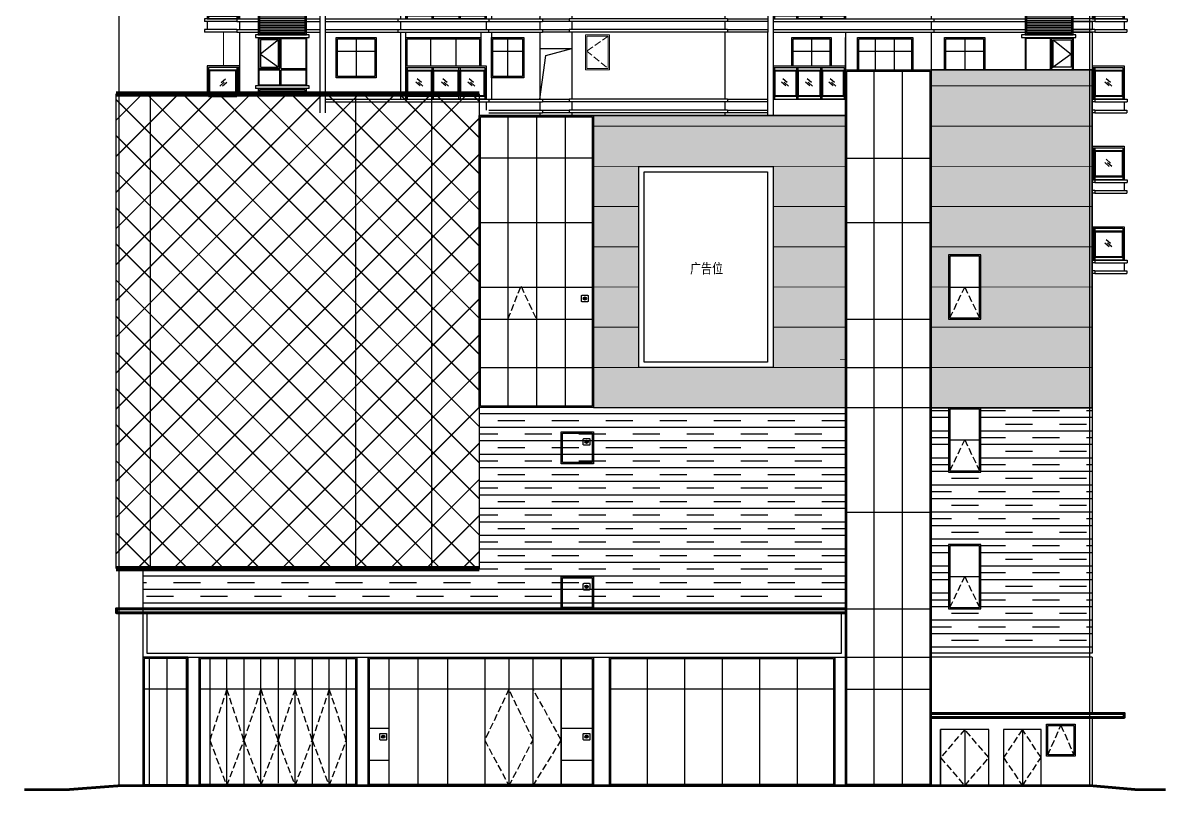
# Model space of a CAD drawing. Extents: x -737978 to 768813, y -372247 to 1140308.
# Drawn here: x -291611 to -248934, y -248248 to -219598 of the extents above; entities that cross this region are included whole.
import ezdxf
from ezdxf.enums import TextEntityAlignment as Align

# ---------------------------------------------------------------- set-up
doc = ezdxf.new("R2010")
doc.units = 0
doc.header["$LTSCALE"] = 1000
doc.header["$MEASUREMENT"] = 0
doc.linetypes.add('!1#$0${ Chain Double-Dash }', pattern=[0])
doc.linetypes.add('DASH', pattern=[0.35, 0.25, -0.1])
doc.layers.get('0').update_dxf_attribs({"linetype": 'CONTINUOUS'})
for name, color, linetype in [('A-ELEV-LIN-0.3', 155, 'CONTINUOUS'), ('A-ELEV-OTHER1', 253, 'CONTINUOUS'), ('A-ELEV-OTHER2', 63, 'CONTINUOUS'), ('A-FLOR-OTHER2-ON', 83, 'CONTINUOUS'), ('A-WALL-GLAZ', 141, 'CONTINUOUS'), ('BORDER', 7, 'CONTINUOUS'), ('HZ', 7, 'CONTINUOUS'), ('J-ELEV-立面门窗分格线', 155, 'CONTINUOUS'), ('WALL-PARAPET', 6, 'CONTINUOUS')]:
    doc.layers.add(name, color=color, linetype=linetype)
doc.layers.add('DRAW', color=7, linetype='CONTINUOUS', lineweight=70)
doc.layers.add('L-外墙', color=7, linetype='CONTINUOUS', lineweight=9)
doc.styles.add('-黑体', font='simhei_0.ttf', dxfattribs={"width": 0.8})

# ---------------------------------------------------------------- blocks, each defined once
blk = doc.blocks.new('ZZ1')
at = {"layer": 'A-ELEV-OTHER1', "linetype": '!1#$0${ Chain Double-Dash }'}
h = blk.add_hatch(dxfattribs=at)
h.set_pattern_fill('ANSI31', color=253, scale=40, angle=135)
h.set_pattern_definition([(180, (-219645.56, 167973.854), (-1e-14, -63.5), [])])
h.paths.add_polyline_path([(319141, -48594), (320841, -48594), (320841, -47694), (319141, -47694)])
h = blk.add_hatch(dxfattribs=at)
h.set_pattern_fill('ANSI31', color=253, scale=40, angle=135)
h.set_pattern_definition([(180, (-191045.45, 167973.854), (-1e-14, -63.5), [])])
h.paths.add_polyline_path([(347741, -48594), (349441, -48594), (349441, -47694), (347741, -47694)])
at = {"layer": 'A-ELEV-OTHER1', "color": 253, "linetype": '!1#$0${ Chain Double-Dash }'}
for points in [[(318391, -45544), (318391, -48044)], [(318991, -45744), (320991, -45744), (320991, -45644), (318991, -45644), (318991, -45744)], [(321391, -45544), (321391, -48544)], [(321591, -45544), (321591, -48544)], [(324391, -45544), (324391, -48044)], [(324391, -45544), (324391, -48044)], [(324591, -48044), (324591, -45544)], [(327391, -45544), (327391, -46794)], [(327791, -45544), (327791, -48044)], [(329591, -45544), (329591, -48044)], [(330791, -45544), (330791, -48044)], [(338091, -45544), (338091, -48544)], [(338291, -45544), (338291, -48544)], [(338291, -45544), (338291, -48044)], [(338291, -45544), (338291, -48044)], [(340991, -45544), (340991, -48044)], [(340991, -45544), (340991, -48044)], [(340991, -45544), (340991, -48044)], [(344191, -45544), (344191, -48044)], [(347562, -45744), (349591, -45744), (349591, -45644), (347562, -45644), (347562, -45744)], [(319091, -45744), (319091, -47544)], [(319121, -46894), (319121, -45774), (319891, -45774)], [(319841, -45824), (319171, -46359), (319841, -46844)], [(319891, -46894), (319891, -45774)], [(319941, -45774), (320861, -45774), (320861, -47514), (319941, -47514)], [(319941, -46894), (319941, -45774)], [(320891, -45744), (320891, -47544)], [(322741, -45694), (322741, -47094)], [(328391, -45694), (328391, -47094)], [(342103, -45694), (342103, -47094)], [(342803, -45694), (342803, -47094)], [(345441, -45694), (345441, -47094)], [(347692, -45744), (347692, -47544)], [(348641, -45774), (347722, -45774), (347722, -47514), (348641, -47514)], [(348641, -46894), (348641, -45774)], [(349461, -46894), (349461, -45774), (348691, -45774)], [(348691, -46894), (348691, -45774)], [(348741, -45824), (349411, -46359), (348741, -46844)], [(349491, -45744), (349491, -47544)], [(322041, -46144), (323441, -46144)], [(327841, -46144), (328941, -46144)], [(329591, -46144), (330791, -46144)], [(341491, -46144), (343453, -46144)], [(344741, -46144), (346141, -46144)], [(317190, -46794), (317190, -48044)], [(318391, -46794), (317190, -46794)], [(318391, -46794), (317190, -46794)], [(318391, -46794), (317190, -46794)], [(317190, -46854), (317190, -48044)], [(318391, -46854), (317240, -46854)], [(317240, -46854), (317240, -48044)], [(318291, -46854), (318291, -48044)], [(318341, -46854), (318341, -48044)], [(318341, -46854), (318341, -48044)], [(318341, -46854), (318341, -48044)], [(319121, -46894), (319891, -46894)], [(319891, -47514), (319121, -47514), (319121, -46944)], [(319121, -46944), (319891, -46944)], [(319891, -47514), (319891, -46944)], [(319941, -46894), (320861, -46894)], [(319941, -46944), (320861, -46944)], [(319941, -47514), (319941, -46944)], [(324590, -46854), (324590, -48044)], [(324591, -46794), (327591, -46794)], [(324591, -46854), (327541, -46854)], [(324640, -46854), (324640, -48044)], [(325566, -46854), (325566, -48044)], [(325566, -46854), (325616, -46854)], [(325616, -46854), (325616, -48044)], [(325666, -46794), (327591, -46794)], [(325666, -46794), (327591, -46794)], [(326566, -46854), (326566, -48044)], [(326566, -46854), (326616, -46854)], [(326616, -46854), (326616, -48044)], [(327541, -46854), (327541, -48044)], [(327591, -46794), (327591, -48044)], [(327591, -46854), (327591, -48044)], [(338291, -46794), (340991, -46794)], [(338291, -46854), (340941, -46854)], [(338291, -46854), (338291, -48044)], [(338341, -46854), (338341, -48044)], [(339166, -46794), (340991, -46794)], [(339166, -46794), (340991, -46794)], [(339166, -46854), (339166, -48044)], [(339216, -46854), (339216, -48044)], [(340066, -46854), (340066, -48044)], [(340116, -46854), (340116, -48044)], [(340941, -46854), (340941, -48044)], [(340991, -46794), (340991, -48044)], [(340991, -46854), (340991, -48044)], [(348641, -46894), (347721, -46894)], [(348641, -46944), (347721, -46944)], [(348641, -47514), (348641, -46944)], [(349461, -46894), (348691, -46894)], [(348691, -47514), (349461, -47514), (349461, -46944)], [(349461, -46944), (348691, -46944)], [(348691, -47514), (348691, -46944)], [(350191, -46794), (351391, -46794)], [(350191, -46794), (351391, -46794)], [(350191, -46794), (351391, -46794)], [(350191, -46854), (351341, -46854)], [(350241, -46854), (350241, -48044)], [(350241, -46854), (350241, -48044)], [(350241, -46854), (350241, -48044)], [(350291, -46854), (350291, -48044)], [(351341, -46854), (351341, -48044)], [(351391, -46794), (351391, -48044)], [(351391, -46854), (351391, -48044)], [(317705, -47422), (317867, -47280)], [(325178, -47422), (325017, -47280)], [(326136, -47422), (325974, -47280)], [(327117, -47422), (326956, -47280)], [(338820, -47422), (338659, -47280)], [(339720, -47422), (339559, -47280)], [(340580, -47422), (340418, -47280)], [(350876, -47422), (350715, -47280)], [(317656, -47550), (317818, -47408)], [(317756, -47546), (317917, -47404)], [(320991, -47544), (318991, -47544)], [(318991, -47544), (318991, -47644)], [(320991, -47644), (318991, -47644)], [(320991, -47644), (320991, -47544)], [(325128, -47546), (324966, -47404)], [(325227, -47550), (325066, -47408)], [(326085, -47546), (325924, -47404)], [(326184, -47550), (326023, -47408)], [(327067, -47546), (326905, -47404)], [(327166, -47550), (327005, -47408)], [(338769, -47546), (338608, -47404)], [(338869, -47550), (338707, -47408)], [(339669, -47546), (339508, -47404)], [(339769, -47550), (339607, -47408)], [(340529, -47546), (340368, -47404)], [(340628, -47550), (340467, -47408)], [(347562, -47644), (349591, -47644), (349591, -47544), (347562, -47544)], [(347562, -47544), (347562, -47644)], [(347691, -47544), (349491, -47544)], [(350826, -47546), (350664, -47404)], [(350925, -47550), (350763, -47408)], [(317081, -48044), (317081, -48144)], [(318291, -48044), (317081, -48044)], [(318291, -48144), (317081, -48144)], [(318291, -48044), (317191, -48044)], [(317191, -48044), (318291, -48044)], [(317191, -48144), (317191, -48444)], [(318291, -48044), (319091, -48044)], [(318291, -48044), (318291, -48144)], [(318291, -48144), (319091, -48144)], [(318391, -48144), (318391, -48444)], [(320891, -48044), (321391, -48044)], [(320891, -48144), (321391, -48144)], [(321591, -48044), (327691, -48044)], [(321591, -48144), (327691, -48144)], [(324291, -48044), (324291, -48144)], [(324391, -48144), (327591, -48144)], [(324391, -48144), (324391, -48444)], [(324591, -48044), (327591, -48044)], [(324616, -48044), (327591, -48044)], [(325566, -48044), (327591, -48044)], [(327591, -48044), (325581, -48044)], [(327691, -48044), (329691, -48044)], [(327691, -48144), (329691, -48144)], [(329591, -48144), (329591, -48444)], [(336591, -48044), (330691, -48044)], [(336591, -48144), (330691, -48144)], [(338291, -48144), (347691, -48144)], [(338316, -48044), (347691, -48044)], [(338316, -48044), (340991, -48044)], [(339166, -48044), (340991, -48044)], [(340991, -48044), (339181, -48044)], [(344191, -48144), (344191, -48444)], [(344291, -48044), (344291, -48144)], [(350291, -48044), (349491, -48044)], [(350191, -48044), (351501, -48044)], [(350191, -48044), (351391, -48044)], [(350191, -48144), (350191, -48444)], [(350191, -48144), (350191, -48444)], [(351391, -48044), (350206, -48044)], [(350291, -48044), (350291, -48144)], [(350291, -48144), (351501, -48144)], [(351391, -48144), (351391, -48444)], [(351501, -48044), (351501, -48144)], [(318291, -48444), (317091, -48444)], [(317091, -48444), (317091, -48544)], [(318291, -48544), (317091, -48544)], [(318291, -48444), (319091, -48444)], [(318291, -48444), (318291, -48544)], [(318291, -48544), (319091, -48544)], [(320891, -48444), (321391, -48444)], [(320891, -48544), (321391, -48544)], [(321591, -48444), (327691, -48444)], [(321591, -48544), (327691, -48544)], [(324291, -48444), (324291, -48544)], [(327691, -48444), (329691, -48444)], [(327691, -48544), (329691, -48544)], [(336591, -48444), (330691, -48444)], [(336591, -48544), (330691, -48544)], [(338291, -48444), (347691, -48444)], [(338291, -48544), (347691, -48544)], [(344291, -48444), (344291, -48544)], [(349491, -48444), (350191, -48444)], [(350291, -48444), (349491, -48444)], [(349491, -48544), (350191, -48544)], [(350291, -48544), (349491, -48544)], [(350291, -48444), (351491, -48444)], [(350291, -48444), (350291, -48544)], [(350291, -48544), (351491, -48544)], [(351491, -48444), (351491, -48544)]]:
    blk.add_lwpolyline(points, dxfattribs=at)
for points in [[(321991, -45644), (323491, -45644), (323491, -47144), (321991, -47144)], [(327791, -45644), (328991, -45644), (328991, -47144), (327791, -47144)], [(331291, -45644), (332191, -45644), (332191, -46944), (331291, -46944)], [(341441, -45644), (343503, -45644), (343503, -47144), (341441, -47144)], [(344691, -45644), (346191, -45644), (346191, -47144), (344691, -47144)], [(319171, -46844), (319841, -46844), (319841, -45824), (319171, -45824)], [(322041, -45694), (323441, -45694), (323441, -47094), (322041, -47094)], [(327841, -45694), (328941, -45694), (328941, -47094), (327841, -47094)], [(331341, -45694), (332141, -45694), (332141, -46894), (331341, -46894)], [(341491, -45694), (343453, -45694), (343453, -47094), (341491, -47094)], [(344741, -45694), (346141, -45694), (346141, -47094), (344741, -47094)], [(349411, -46844), (348741, -46844), (348741, -45824), (349411, -45824)], [(318291, -46954), (317240, -46954), (317240, -47944), (318291, -47944)], [(318261, -46984), (317270, -46984), (317270, -47914), (318261, -47914)], [(324640, -46954), (325566, -46954), (325566, -47944), (324640, -47944)], [(324670, -46984), (325536, -46984), (325536, -47914), (324670, -47914)], [(325616, -46954), (326566, -46954), (326566, -47944), (325616, -47944)], [(325646, -46984), (326536, -46984), (326536, -47914), (325646, -47914)], [(326616, -46954), (327541, -46954), (327541, -47944), (326616, -47944)], [(326646, -46984), (327511, -46984), (327511, -47914), (326646, -47914)], [(338341, -46954), (339166, -46954), (339166, -47944), (338341, -47944)], [(338371, -46984), (339136, -46984), (339136, -47914), (338371, -47914)], [(339216, -46954), (340066, -46954), (340066, -47944), (339216, -47944)], [(339246, -46984), (340036, -46984), (340036, -47914), (339246, -47914)], [(340116, -46954), (340941, -46954), (340941, -47944), (340116, -47944)], [(340146, -46984), (340911, -46984), (340911, -47914), (340146, -47914)], [(350291, -46954), (351341, -46954), (351341, -47944), (350291, -47944)], [(350321, -46984), (351311, -46984), (351311, -47914), (350321, -47914)], [(319091, -48644), (320891, -48644), (320891, -47644), (319091, -47644)], [(319141, -48594), (320841, -48594), (320841, -47694), (319141, -47694)], [(347691, -48644), (349491, -48644), (349491, -47644), (347691, -47644)], [(347741, -48594), (349441, -48594), (349441, -47694), (347741, -47694)]]:
    blk.add_lwpolyline(points, close=True, dxfattribs=at)
at = {"layer": 'A-ELEV-OTHER1', "color": 8, "linetype": '!1#$0${ Chain Double-Dash }'}
for points in [[(336491, -45544), (336491, -48044)], [(350191, -45544), (350191, -48044)], [(350191, -45544), (350191, -48044)], [(327591, -48144), (327591, -48444)], [(327691, -48044), (327691, -48144)], [(329691, -48044), (329691, -48144)], [(330691, -48044), (330691, -48144)], [(330791, -48144), (330791, -48444)], [(336491, -48144), (336491, -48444)], [(336591, -48044), (336591, -48144)], [(349491, -48144), (350191, -48144)], [(350291, -48144), (349491, -48144)], [(327691, -48544), (327691, -48444)], [(329691, -48444), (329691, -48544)], [(330691, -48444), (330691, -48544)], [(336591, -48444), (336591, -48544)]]:
    blk.add_lwpolyline(points, dxfattribs=at)
at = {"layer": 'A-ELEV-OTHER1', "color": 251, "linetype": '!1#$0${ Chain Double-Dash }'}
for points in [[(324591, -46794), (324591, -45744), (327391, -45744), (327391, -46794)], [(324641, -46794), (324641, -45794), (327341, -45794), (327341, -46794)], [(325521, -45794), (325521, -46794)], [(326461, -45794), (326461, -46794)], [(338991, -46794), (338991, -45744), (340454, -45744), (340454, -46794)], [(339041, -46794), (339041, -45794), (340404, -45794), (340404, -46794)], [(339722, -45794), (339722, -46794)], [(329591, -48044), (329820, -46414), (330791, -46144)], [(339041, -46244), (340404, -46244)], [(329691, -48044), (330691, -48044)], [(330691, -48144), (329691, -48144)], [(336591, -48044), (338091, -48044)], [(338091, -48144), (336591, -48144)], [(329691, -48444), (330691, -48444)], [(330691, -48544), (329691, -48544)], [(336591, -48444), (338091, -48444)], [(338091, -48544), (336591, -48544)]]:
    blk.add_lwpolyline(points, dxfattribs=at)
at = {"layer": 'A-ELEV-OTHER1', "color": 253, "linetype": 'DASH'}
blk.add_lwpolyline([(332141, -45694), (331341, -46294), (332141, -46894)], dxfattribs=at)

msp = doc.modelspace()

# ---------------------------------------------------------------- hatches: boundary and pattern name
h = msp.add_hatch(color=1)
h.dxf.hatch_style = 1
edge = h.paths.add_edge_path()
edge.add_arc((-270651.9, -229876.6), 60, 0, 360)
h = msp.add_hatch(color=1)
h.dxf.hatch_style = 1
edge = h.paths.add_edge_path()
edge.add_arc((-270587.4, -235222.7), 60, 0, 360)
h = msp.add_hatch(color=1)
h.dxf.hatch_style = 1
edge = h.paths.add_edge_path()
edge.add_arc((-270587.4, -240622.7), 60, 0, 360)
h = msp.add_hatch(color=1)
h.dxf.hatch_style = 1
edge = h.paths.add_edge_path()
edge.add_arc((-278169.5, -246219.3), 60, 0, 360)
h = msp.add_hatch(color=1)
h.dxf.hatch_style = 1
edge = h.paths.add_edge_path()
edge.add_arc((-270587.4, -246219.3), 60, 0, 360)
at = {"layer": 'A-ELEV-OTHER1', "linetype": '!1#$0${ Chain Double-Dash }'}
h = msp.add_hatch(dxfattribs=at)
h.set_pattern_fill('ANSI31', color=253, scale=40, angle=135)
h.set_pattern_definition([(180, (-821568.67, -6429.926), (-1e-14, -63.5), [])])
h.paths.add_polyline_path([(-282782.5, -222247.9), (-281082.5, -222247.9), (-281082.6, -222097.8), (-282782.6, -222097.8)])
at = {"layer": 'HZ'}
h = msp.add_hatch(dxfattribs=at)
h.set_pattern_fill('HEX', color=8, scale=100)
h.set_pattern_definition([(0, (0, 0), (0, 164.9778), [95.25, -190.5]), (120, (0, 0), (-142.874966, -82.4889), [95.25, -190.5]), (60, (95.25, 0), (-142.874966, 82.4889), [95.25, -190.5])])
h.paths.add_polyline_path([(-251732.4, -233947.8), (-257732.4, -233947.8), (-257732.4, -221347.8), (-251732.4, -221347.8)])
h.paths.add_polyline_path([(-255882.4, -230647.8), (-255882.4, -228247.8), (-257082.4, -228247.8), (-257082.4, -230647.8)], flags=16)
h = msp.add_hatch(dxfattribs=at)
h.set_pattern_fill('HEX', color=8, scale=100)
h.set_pattern_definition([(0, (-266722.49, -231597.67), (0, 164.9778), [95.25, -190.5]), (120, (-266722.49, -231597.67), (-142.875, -82.489), [95.25, -190.5]), (60, (-266627.24, -231597.67), (-142.875, 82.489), [95.25, -190.5])])
h.paths.add_polyline_path([(-270332.4, -223047.8), (-260932.4, -223047.8), (-260932.4, -233947.8), (-270332.4, -233947.8)])
h.paths.add_polyline_path([(-268632.4, -232447.8), (-268632.4, -224947.8), (-263632.4, -224947.8), (-263632.4, -232447.8)], flags=16)
h = msp.add_hatch(dxfattribs=at)
h.set_pattern_fill('不能通行的沼泽地', color=8, scale=300)
h.set_pattern_definition([(0, (-480495.75, -42441.57), (1007.7696, 503.8848), [1007.7696, -1007.7696]), (0, (-481503.5, -42189.63), (0, 503.8848), [])])
h.paths.add_polyline_path([(-287132.4, -239947.9), (-287132.4, -241447.8), (-260932.4, -241447.8), (-260932.4, -233947.8), (-274592.4, -233947.5), (-274592.4, -239947.7), (-287032.4, -239947.9)])
h = msp.add_hatch(dxfattribs=at)
h.set_pattern_fill('不能通行的沼泽地', color=8, scale=300)
h.set_pattern_definition([(0, (1007.77, 251.94), (1007.7696, 503.8848), [1007.7696, -1007.7696]), (0, (0, 503.9), (0, 503.8848), [])])
h.paths.add_polyline_path([(-257732.4, -233947.8), (-251732.4, -233947.8), (-251732.4, -243097.8), (-257732.4, -243097.8)])
h.paths.add_polyline_path([(-255882.4, -236347.8), (-255882.4, -233947.8), (-257082.4, -233947.8), (-257082.4, -236347.8)], flags=16)
h.paths.add_polyline_path([(-255882.4, -241447.8), (-255882.4, -239047.8), (-257082.4, -239047.8), (-257082.4, -241447.8)], flags=16)

# ---------------------------------------------------------------- linework, layer by layer
for points in [[(-270526.9, -229781.6), (-270526.9, -229971.6, -0.4142136), (-270556.9, -230001.6), (-270746.9, -230001.6, -0.4142136), (-270776.9, -229971.6), (-270776.9, -229781.6, -0.4142136), (-270746.9, -229751.6), (-270556.9, -229751.6, -0.4142136)], [(-270462.4, -235127.7), (-270462.4, -235317.7, -0.4142136), (-270492.4, -235347.7), (-270682.4, -235347.7, -0.4142136), (-270712.4, -235317.7), (-270712.4, -235127.7, -0.4142136), (-270682.4, -235097.7), (-270492.4, -235097.7, -0.4142136)], [(-270462.4, -240527.7), (-270462.4, -240717.7, -0.4142136), (-270492.4, -240747.7), (-270682.4, -240747.7, -0.4142136), (-270712.4, -240717.7), (-270712.4, -240527.7, -0.4142136), (-270682.4, -240497.7), (-270492.4, -240497.7, -0.4142136)], [(-278044.5, -246124.3), (-278044.5, -246314.3, -0.4142136), (-278074.5, -246344.3), (-278264.5, -246344.3, -0.4142136), (-278294.5, -246314.3), (-278294.5, -246124.3, -0.4142136), (-278264.5, -246094.3), (-278074.5, -246094.3, -0.4142136)], [(-270462.4, -246124.3), (-270462.4, -246314.3, -0.4142136), (-270492.4, -246344.3), (-270682.4, -246344.3, -0.4142136), (-270712.4, -246314.3), (-270712.4, -246124.3, -0.4142136), (-270682.4, -246094.3), (-270492.4, -246094.3, -0.4142136)]]:
    msp.add_lwpolyline(points, format="xyb", close=True)
at = {"color": 1}
for centre in [(-270651.9, -229876.6), (-270587.4, -235222.7), (-270587.4, -240622.7), (-278169.5, -246219.3), (-270587.4, -246219.3)]:
    msp.add_circle(centre, 60, dxfattribs=at)
at = {"layer": 'A-ELEV-LIN-0.3'}
for p, q in [((-257382.4, -248047.8), (-257382.4, -245947.8)), ((-255582.4, -248047.8), (-257382.4, -248047.8))]:
    msp.add_line(p, q, dxfattribs=at)
for points in [[(-257732.6, -220147.8), (-257732.4, -220147.8), (-257732.4, -248047.8), (-260932.4, -248047.8), (-260932.4, -220147.8)], [(-261332.4, -248047.8), (-261332.4, -243247.8)], [(-280821.8, -244447.8), (-280821.8, -248047.8)], [(-279549, -244447.8), (-279549, -248047.8)], [(-271532.4, -244447.8), (-271532.4, -248047.8)]]:
    msp.add_lwpolyline(points, dxfattribs=at)
at = {"layer": 'A-ELEV-LIN-0.3', "color": 8, "linetype": 'DASH'}
for points in [[(-284003.8, -244447.8), (-284640.2, -246347.8), (-284007.2, -248047.8), (-283367.4, -246347.8)], [(-282731, -244447.8), (-283367.4, -246347.8), (-282734.4, -248047.8), (-282094.6, -246347.8)], [(-281458.2, -244447.8), (-282094.6, -246347.8), (-281461.6, -248047.8), (-280821.8, -246347.8)], [(-280185.4, -244447.8), (-280821.8, -246347.8), (-280188.8, -248047.8), (-279549, -246347.8)]]:
    msp.add_lwpolyline(points, close=True, dxfattribs=at)
for points in [[(-273482.5, -244447.8), (-274382.5, -246347.8), (-273482.5, -248047.8), (-272582.5, -246347.8), (-273482.5, -244447.8)], [(-272582.5, -248047.8), (-271532.4, -246347.8), (-272582.5, -244447.8)], [(-256482.4, -245947.8), (-257382.4, -246997.8), (-256482.4, -248047.8), (-255582.4, -246997.8), (-256482.4, -245947.8)], [(-254332.4, -245947.8), (-255032.4, -246997.8), (-254332.4, -248047.8), (-253632.4, -246997.8), (-254332.4, -245947.8)]]:
    msp.add_lwpolyline(points, dxfattribs=at)
at = {"layer": 'A-ELEV-LIN-0.3', "color": 0}
for points in [[(-255582.4, -245947.8), (-257382.4, -245947.8), (-257382.4, -248047.8), (-255582.4, -248047.8)], [(-253632.4, -245947.8), (-255032.4, -245947.8), (-255032.4, -248047.8), (-253632.4, -248047.8)]]:
    msp.add_lwpolyline(points, close=True, dxfattribs=at)
for points in [[(-256482.4, -245947.8), (-256482.4, -248047.8)], [(-254332.4, -245947.8), (-254332.4, -248047.8)]]:
    msp.add_lwpolyline(points, dxfattribs=at)
at = {"layer": 'A-ELEV-OTHER1', "color": 253, "linetype": '!1#$0${ Chain Double-Dash }'}
for points in [[(-283532.6, -219947.8), (-283532.6, -222247.9)], [(-282932.6, -220147.8), (-280932.6, -220147.8), (-280932.6, -220047.8), (-282932.6, -220047.8), (-282932.6, -220147.8)], [(-282832.6, -220147.8), (-282832.6, -221947.8)], [(-282802.6, -221297.8), (-282802.6, -220177.8), (-282032.6, -220177.8)], [(-282032.6, -221297.8), (-282032.6, -220177.8)], [(-281982.6, -220177.8), (-281062.6, -220177.8), (-281062.6, -221917.8), (-281982.6, -221917.8)], [(-281982.6, -221297.8), (-281982.6, -220177.8)], [(-281032.6, -220147.8), (-281032.6, -221947.8)], [(-280532.4, -219947.8), (-280532.4, -222947.8)], [(-280332.4, -219947.8), (-280332.4, -222947.8)], [(-279182.4, -220197.8), (-279182.4, -221597.8)], [(-277532.6, -219947.8), (-277532.6, -222447.8)], [(-277532.5, -219947.8), (-277532.5, -222447.8)], [(-277332.5, -222447.8), (-277332.5, -219947.8)], [(-274532.4, -219947.8), (-274532.4, -221197.8)], [(-274132.4, -219947.8), (-274132.4, -222447.8)], [(-273532.4, -220197.8), (-273532.4, -221597.8)], [(-272332.6, -219947.8), (-272332.6, -222447.8)], [(-271132.6, -219947.8), (-271132.6, -222447.8)], [(-263832.6, -219947.8), (-263832.6, -222947.8)], [(-263632.4, -219947.8), (-263632.4, -222947.8)], [(-263632.4, -219947.8), (-263632.4, -222447.8)], [(-263632.4, -219947.8), (-263632.4, -222447.8)], [(-260932.6, -219947.8), (-260932.6, -222447.8)], [(-260932.6, -219947.8), (-260932.6, -222447.8)], [(-260932.5, -219947.8), (-260932.5, -222447.8)], [(-260482.5, -221347.8), (-260482.5, -220147.8), (-258419.7, -220147.8), (-258419.7, -221347.8)], [(-260432.5, -221347.8), (-260432.5, -220197.8), (-258469.7, -220197.8), (-258469.7, -221347.8)], [(-259819.7, -220197.8), (-259819.7, -221347.8)], [(-259119.7, -220197.8), (-259119.7, -221347.8)], [(-257732.6, -219947.8), (-257732.6, -222447.8)], [(-257232.6, -221347.8), (-257232.6, -220147.8), (-255732.6, -220147.8), (-255732.6, -221347.8)], [(-257182.6, -221347.8), (-257182.6, -220197.8), (-255782.6, -220197.8), (-255782.6, -221347.8)], [(-256482.6, -220197.8), (-256482.6, -221347.8)], [(-254361, -220147.8), (-252332.4, -220147.8), (-252332.4, -220047.8), (-254361, -220047.8), (-254361, -220147.8)], [(-254231, -220147.8), (-254231, -221347.8)], [(-253282.4, -220177.8), (-254201, -220177.8), (-254201, -221347.8)], [(-253282.4, -221347.8), (-253282.4, -220177.8)], [(-252462.4, -221347.8), (-252462.4, -220177.8), (-253232.4, -220177.8)], [(-253232.4, -221347.8), (-253232.4, -220177.8)], [(-252432.4, -220147.8), (-252432.4, -221347.8)], [(-282082.6, -220227.8), (-282752.6, -220762.8), (-282082.6, -221247.8)], [(-272332.6, -220547.8), (-271132.6, -220547.8)], [(-253182.4, -220227.8), (-252512.4, -220762.8), (-253320.6, -221347.8)], [(-279882.4, -220647.8), (-278482.4, -220647.8)], [(-274082.4, -220647.8), (-272982.4, -220647.8)], [(-260432.5, -220647.8), (-258469.7, -220647.8)], [(-257182.6, -220647.8), (-255782.6, -220647.8)], [(-284732.7, -221197.8), (-284732.7, -222247.8)], [(-283532.6, -221197.8), (-284732.7, -221197.8)], [(-283532.6, -221197.8), (-284732.7, -221197.8)], [(-283532.6, -221197.8), (-284732.7, -221197.8)], [(-284732.7, -221257.8), (-284732.7, -222247.8)], [(-283532.6, -221257.8), (-284682.7, -221257.8)], [(-284682.7, -221257.8), (-284682.7, -222347.8)], [(-283632.6, -221257.8), (-283632.6, -222347.8)], [(-283582.6, -221257.8), (-283582.6, -222247.9)], [(-283582.6, -221257.8), (-283582.6, -222247.9)], [(-283582.6, -221257.8), (-283582.6, -222247.9)], [(-282802.6, -221297.8), (-282032.6, -221297.8)], [(-282032.6, -221917.8), (-282802.6, -221917.8), (-282802.6, -221347.8)], [(-282802.6, -221347.8), (-282032.6, -221347.8)], [(-282032.6, -221917.8), (-282032.6, -221347.8)], [(-281982.6, -221297.8), (-281062.6, -221297.8)], [(-281982.6, -221347.8), (-281062.6, -221347.8)], [(-281982.6, -221917.8), (-281982.6, -221347.8)], [(-277332.6, -221257.8), (-277332.6, -222447.8)], [(-277332.5, -221197.8), (-274332.6, -221197.8)], [(-277332.5, -221257.8), (-274382.6, -221257.8)], [(-277282.6, -221257.8), (-277282.6, -222447.8)], [(-276357.5, -221257.8), (-276357.5, -222447.8)], [(-276357.5, -221257.8), (-276307.5, -221257.8)], [(-276307.5, -221257.8), (-276307.5, -222447.8)], [(-276257.5, -221197.8), (-274332.6, -221197.8)], [(-276257.5, -221197.8), (-274332.6, -221197.8)], [(-275357.5, -221257.8), (-275357.5, -222447.8)], [(-275357.5, -221257.8), (-275307.5, -221257.8)], [(-275307.5, -221257.8), (-275307.5, -222447.8)], [(-274382.6, -221257.8), (-274382.6, -222447.8)], [(-274332.6, -221197.8), (-274332.6, -222447.8)], [(-274332.6, -221257.8), (-274332.6, -222447.8)], [(-263632.5, -221257.8), (-263632.5, -222447.8)], [(-263632.4, -221197.8), (-260932.6, -221197.8)], [(-263632.4, -221257.8), (-260982.6, -221257.8)], [(-263582.5, -221257.8), (-263582.5, -222447.8)], [(-262757.5, -221197.8), (-260932.6, -221197.8)], [(-262757.5, -221197.8), (-260932.6, -221197.8)], [(-262757.5, -221257.8), (-262757.5, -222447.8)], [(-262707.5, -221257.8), (-262707.5, -222447.8)], [(-261857.5, -221257.8), (-261857.5, -222447.8)], [(-261807.5, -221257.8), (-261807.5, -222447.8)], [(-260982.6, -221257.8), (-260982.6, -222447.8)], [(-260932.6, -221197.8), (-260932.6, -222447.8)], [(-260932.6, -221257.8), (-260932.6, -222447.8)], [(-251732.4, -221197.8), (-250532.3, -221197.8)], [(-251732.4, -221197.8), (-250532.3, -221197.8)], [(-251732.4, -221197.8), (-250532.3, -221197.8)], [(-251732.4, -221257.8), (-250582.3, -221257.8)], [(-251682.4, -221257.8), (-251682.4, -222447.8)], [(-251682.4, -221257.8), (-251682.4, -222447.8)], [(-251682.4, -221257.8), (-251682.4, -222447.8)], [(-251632.4, -221257.8), (-251632.4, -222447.8)], [(-250582.3, -221257.8), (-250582.3, -222447.8)], [(-250532.3, -221197.8), (-250532.3, -222447.8)], [(-250532.3, -221257.8), (-250532.3, -222447.8)], [(-284266.7, -221953.5), (-284105.2, -221811.4)], [(-284218.1, -221825.9), (-284056.5, -221683.8)], [(-284167.4, -221949.4), (-284005.9, -221807.4)], [(-276795.3, -221949.4), (-276956.9, -221807.4)], [(-276744.7, -221825.9), (-276906.2, -221683.8)], [(-276696, -221953.5), (-276857.6, -221811.4)], [(-275837.9, -221949.4), (-275999.5, -221807.4)], [(-275787.3, -221825.9), (-275948.8, -221683.8)], [(-275738.6, -221953.5), (-275900.2, -221811.4)], [(-274856.3, -221949.4), (-275017.9, -221807.4)], [(-274805.6, -221825.9), (-274967.2, -221683.8)], [(-274757, -221953.5), (-274918.6, -221811.4)], [(-263153.7, -221949.4), (-263315.2, -221807.4)], [(-263103, -221825.9), (-263264.6, -221683.8)], [(-263054.4, -221953.5), (-263215.9, -221811.4)], [(-262253.7, -221949.4), (-262415.2, -221807.4)], [(-262203, -221825.9), (-262364.6, -221683.8)], [(-262154.4, -221953.5), (-262315.9, -221811.4)], [(-261393.9, -221949.4), (-261555.5, -221807.4)], [(-261343.3, -221825.9), (-261504.8, -221683.8)], [(-261294.6, -221953.5), (-261456.2, -221811.4)], [(-251097.6, -221949.4), (-251259.1, -221807.4)], [(-251046.9, -221825.9), (-251208.4, -221683.8)], [(-250998.3, -221953.5), (-251159.8, -221811.4)], [(-280932.6, -221947.8), (-282932.6, -221947.8)], [(-282932.6, -221947.8), (-282932.6, -222047.8)], [(-280932.6, -222047.8), (-282932.6, -222047.8)], [(-281032.6, -222247.9), (-281032.6, -222047.8), (-282832.6, -222047.8), (-282832.6, -222247.9)], [(-281082.6, -222247.9), (-281082.6, -222097.8), (-282782.6, -222097.8), (-282782.6, -222247.9)], [(-280932.6, -222047.8), (-280932.6, -221947.8)], [(-280332.4, -222447.8), (-274232.5, -222447.8)], [(-280332.4, -222547.8), (-274232.5, -222547.8)], [(-277532.6, -222547.8), (-274332.5, -222547.8)], [(-277332.5, -222447.8), (-274332.5, -222447.8)], [(-277307.5, -222447.8), (-274332.5, -222447.8)], [(-276357.5, -222447.8), (-274332.6, -222447.8)], [(-274332.6, -222447.8), (-276342.5, -222447.8)], [(-274232.5, -222447.8), (-272232.6, -222447.8)], [(-274232.5, -222547.8), (-272232.6, -222547.8)], [(-272332.6, -222547.8), (-272332.6, -222847.8)], [(-265332.6, -222447.8), (-271232.6, -222447.8)], [(-265332.6, -222547.8), (-271232.6, -222547.8)], [(-263607.4, -222447.8), (-260932.5, -222447.8)], [(-262757.5, -222447.8), (-260932.6, -222447.8)], [(-260932.6, -222447.8), (-262742.5, -222447.8)], [(-251732.4, -222447.8), (-250422.3, -222447.8)], [(-251732.4, -222447.8), (-250532.3, -222447.8)], [(-251632.4, -222447.8), (-251732.4, -222447.8)], [(-250532.3, -222447.8), (-251717.4, -222447.8)], [(-251632.4, -222447.8), (-251632.4, -222547.8)], [(-251632.4, -222547.8), (-250422.3, -222547.8)], [(-250532.3, -222547.8), (-250532.3, -222847.8)], [(-250422.3, -222447.8), (-250422.3, -222547.8)], [(-274232.5, -222847.8), (-272232.6, -222847.8)], [(-274232.5, -222947.8), (-272232.6, -222947.8)], [(-272332.6, -222947.8), (-272332.6, -223047.6)], [(-265332.6, -222847.8), (-271232.6, -222847.8)], [(-265332.6, -222947.8), (-271232.6, -222947.8)], [(-271132.6, -222947.8), (-271132.6, -223047.7)], [(-263832.6, -222947.8), (-263832.6, -223047.8)], [(-263632.4, -222947.8), (-263632.4, -223047.8)], [(-263632.4, -222947.8), (-263632.4, -223047.8)], [(-263632.4, -222947.8), (-263632.4, -223047.8)], [(-260932.6, -222947.8), (-260932.6, -225447.8)], [(-260932.6, -222947.8), (-260932.6, -225447.8)], [(-260932.5, -222947.8), (-260932.5, -225447.8)], [(-257732.6, -222947.8), (-257732.6, -225447.8)], [(-251632.4, -222847.8), (-251732.4, -222847.8)], [(-251632.4, -222947.8), (-251732.4, -222947.8)], [(-251632.4, -222847.8), (-250432.3, -222847.8)], [(-251632.4, -222847.8), (-251632.4, -222947.8)], [(-251632.4, -222947.8), (-250432.3, -222947.8)], [(-250432.3, -222847.8), (-250432.3, -222947.8)], [(-251732.4, -224197.8), (-250532.3, -224197.8)], [(-251732.4, -224197.8), (-250532.3, -224197.8)], [(-251732.4, -224197.8), (-250532.3, -224197.8)], [(-251732.4, -224257.8), (-250582.3, -224257.8)], [(-251682.4, -224257.8), (-251682.4, -225447.8)], [(-251682.4, -224257.8), (-251682.4, -225447.8)], [(-251682.4, -224257.8), (-251682.4, -225447.8)], [(-251632.4, -224257.8), (-251632.4, -225447.8)], [(-250582.3, -224257.8), (-250582.3, -225447.8)], [(-250532.3, -224197.8), (-250532.3, -225447.8)], [(-250532.3, -224257.8), (-250532.3, -225447.8)], [(-251097.6, -224949.4), (-251259.1, -224807.4)], [(-251046.9, -224825.9), (-251208.4, -224683.8)], [(-250998.3, -224953.5), (-251159.8, -224811.4)], [(-251732.4, -225447.8), (-250422.3, -225447.8)], [(-251732.4, -225447.8), (-250532.3, -225447.8)], [(-251632.4, -225447.8), (-251732.4, -225447.8)], [(-250532.3, -225447.8), (-251717.4, -225447.8)], [(-251632.4, -225447.8), (-251632.4, -225547.8)], [(-251632.4, -225547.8), (-250422.3, -225547.8)], [(-250532.3, -225547.8), (-250532.3, -225847.8)], [(-250422.3, -225447.8), (-250422.3, -225547.8)], [(-251632.4, -225847.8), (-251732.6, -225847.8)], [(-251632.4, -225947.8), (-251732.4, -225947.8)], [(-251632.4, -225847.8), (-250432.3, -225847.8)], [(-251632.4, -225847.8), (-251632.4, -225947.8)], [(-251632.4, -225947.8), (-250432.3, -225947.8)], [(-250432.3, -225847.8), (-250432.3, -225947.8)], [(-251732.4, -227197.8), (-250532.3, -227197.8)], [(-251732.4, -227197.8), (-250532.3, -227197.8)], [(-251732.4, -227197.8), (-250532.3, -227197.8)], [(-251732.4, -227257.8), (-250582.3, -227257.8)], [(-251682.4, -227257.8), (-251682.4, -228447.8)], [(-251682.4, -227257.8), (-251682.4, -228447.8)], [(-251682.4, -227257.8), (-251682.4, -228447.8)], [(-251632.4, -227257.8), (-251632.4, -228447.8)], [(-250582.3, -227257.8), (-250582.3, -228447.8)], [(-250532.3, -227197.8), (-250532.3, -228447.8)], [(-250532.3, -227257.8), (-250532.3, -228447.8)], [(-251097.6, -227949.4), (-251259.1, -227807.4)], [(-251046.9, -227825.9), (-251208.4, -227683.8)], [(-250998.3, -227953.5), (-251159.8, -227811.4)], [(-251732.4, -228447.8), (-250422.3, -228447.8)], [(-251732.4, -228447.8), (-250532.3, -228447.8)], [(-251632.4, -228447.8), (-251732.4, -228447.8)], [(-250532.3, -228447.8), (-251717.4, -228447.8)], [(-251632.4, -228447.8), (-251632.4, -228547.8)], [(-251632.4, -228547.8), (-250422.3, -228547.8)], [(-250532.3, -228547.8), (-250532.3, -228847.8)], [(-250422.3, -228447.8), (-250422.3, -228547.8)], [(-251632.4, -228847.8), (-251732.6, -228847.8)], [(-251632.4, -228947.8), (-251732.4, -228947.8)], [(-251632.4, -228847.8), (-250432.3, -228847.8)], [(-251632.4, -228847.8), (-251632.4, -228947.8)], [(-251632.4, -228947.8), (-250432.3, -228947.8)], [(-250432.3, -228847.8), (-250432.3, -228947.8)]]:
    msp.add_lwpolyline(points, dxfattribs=at)
for points in [[(-279932.4, -220147.8), (-278432.4, -220147.8), (-278432.4, -221647.8), (-279932.4, -221647.8)], [(-279882.4, -220197.8), (-278482.4, -220197.8), (-278482.4, -221597.8), (-279882.4, -221597.8)], [(-274132.4, -220147.8), (-272932.4, -220147.8), (-272932.4, -221647.8), (-274132.4, -221647.8)], [(-274082.4, -220197.8), (-272982.4, -220197.8), (-272982.4, -221597.8), (-274082.4, -221597.8)], [(-282752.6, -221247.8), (-282082.6, -221247.8), (-282082.6, -220227.8), (-282752.6, -220227.8)], [(-252512.4, -221247.8), (-253182.4, -221247.8), (-253182.4, -220227.8), (-252512.4, -220227.8)], [(-283632.6, -221357.8), (-284682.7, -221357.8), (-284682.7, -222347.8), (-283632.6, -222347.8)], [(-283662.6, -221387.8), (-284652.7, -221387.8), (-284652.7, -222317.8), (-283662.6, -222317.8)], [(-277282.6, -221357.8), (-276357.5, -221357.8), (-276357.5, -222347.8), (-277282.6, -222347.8)], [(-277252.6, -221387.8), (-276387.5, -221387.8), (-276387.5, -222317.8), (-277252.6, -222317.8)], [(-276307.5, -221357.8), (-275357.5, -221357.8), (-275357.5, -222347.8), (-276307.5, -222347.8)], [(-276277.5, -221387.8), (-275387.5, -221387.8), (-275387.5, -222317.8), (-276277.5, -222317.8)], [(-275307.5, -221357.8), (-274382.6, -221357.8), (-274382.6, -222347.8), (-275307.5, -222347.8)], [(-275277.5, -221387.8), (-274412.6, -221387.8), (-274412.6, -222317.8), (-275277.5, -222317.8)], [(-263582.5, -221357.8), (-262757.5, -221357.8), (-262757.5, -222347.8), (-263582.5, -222347.8)], [(-263552.5, -221387.8), (-262787.5, -221387.8), (-262787.5, -222317.8), (-263552.5, -222317.8)], [(-262707.5, -221357.8), (-261857.5, -221357.8), (-261857.5, -222347.8), (-262707.5, -222347.8)], [(-262677.5, -221387.8), (-261887.5, -221387.8), (-261887.5, -222317.8), (-262677.5, -222317.8)], [(-261807.5, -221357.8), (-260982.6, -221357.8), (-260982.6, -222347.8), (-261807.5, -222347.8)], [(-261777.5, -221387.8), (-261012.6, -221387.8), (-261012.6, -222317.8), (-261777.5, -222317.8)], [(-251632.4, -221357.8), (-250582.3, -221357.8), (-250582.3, -222347.8), (-251632.4, -222347.8)], [(-251602.4, -221387.8), (-250612.3, -221387.8), (-250612.3, -222317.8), (-251602.4, -222317.8)], [(-251632.4, -224357.8), (-250582.3, -224357.8), (-250582.3, -225347.8), (-251632.4, -225347.8)], [(-251602.4, -224387.8), (-250612.3, -224387.8), (-250612.3, -225317.8), (-251602.4, -225317.8)], [(-251632.4, -227357.8), (-250582.3, -227357.8), (-250582.3, -228347.8), (-251632.4, -228347.8)], [(-251602.4, -227387.8), (-250612.3, -227387.8), (-250612.3, -228317.8), (-251602.4, -228317.8)]]:
    msp.add_lwpolyline(points, close=True, dxfattribs=at)
at = {"layer": 'A-ELEV-OTHER1', "color": 251, "linetype": '!1#$0${ Chain Double-Dash }'}
for points in [[(-277332.5, -221197.8), (-277332.5, -220147.8), (-274532.4, -220147.8), (-274532.4, -221197.8)], [(-277282.5, -221197.8), (-277282.5, -220197.8), (-274582.4, -220197.8), (-274582.4, -221197.8)], [(-276402.4, -220197.8), (-276402.4, -221197.8)], [(-275462.4, -220197.8), (-275462.4, -221197.8)], [(-262932.4, -221197.8), (-262932.4, -220147.8), (-261469.5, -220147.8), (-261469.5, -221197.8)], [(-262882.4, -221197.8), (-262882.4, -220197.8), (-261519.5, -220197.8), (-261519.5, -221197.8)], [(-262201, -220197.8), (-262201, -221197.8)], [(-272332.6, -222447.8), (-272102.7, -220817.9), (-271132.6, -220547.8)], [(-262882.4, -220647.8), (-261519.5, -220647.8)], [(-272232.6, -222447.8), (-271232.6, -222447.8)], [(-271232.6, -222547.8), (-272232.6, -222547.8)], [(-265332.6, -222447.8), (-263832.6, -222447.8)], [(-263832.6, -222547.8), (-265332.6, -222547.8)], [(-272232.6, -222847.8), (-271232.6, -222847.8)], [(-271232.6, -222947.8), (-272232.6, -222947.8)], [(-265332.6, -222847.8), (-263832.6, -222847.8)], [(-263832.6, -222947.8), (-265332.6, -222947.8)]]:
    msp.add_lwpolyline(points, dxfattribs=at)
at = {"layer": 'A-ELEV-OTHER1', "color": 8, "linetype": '!1#$0${ Chain Double-Dash }'}
for points in [[(-265432.6, -219947.8), (-265432.6, -222447.8)], [(-251732.4, -219947.8), (-251732.4, -222447.8)], [(-251732.4, -219947.8), (-251732.4, -222447.8)], [(-274332.5, -222547.8), (-274332.5, -222847.8)], [(-274232.5, -222447.8), (-274232.5, -222547.8)], [(-272232.6, -222447.8), (-272232.6, -222547.8)], [(-271232.6, -222447.8), (-271232.6, -222547.8)], [(-271132.6, -222547.8), (-271132.6, -222847.8)], [(-265432.6, -222547.8), (-265432.6, -222847.8)], [(-265332.6, -222447.8), (-265332.6, -222547.8)], [(-251632.4, -222547.8), (-251732.4, -222547.8)], [(-272232.6, -222847.8), (-272232.6, -222947.8)], [(-271232.6, -222847.8), (-271232.6, -222947.8)], [(-265432.6, -222947.8), (-265432.6, -223047.8)], [(-265332.6, -222847.8), (-265332.6, -222947.8)], [(-251632.4, -225547.8), (-251732.6, -225547.8)], [(-251632.4, -228547.8), (-251732.6, -228547.8)]]:
    msp.add_lwpolyline(points, dxfattribs=at)
at = {"layer": 'A-ELEV-OTHER2', "color": 0}
for points in [[(-257732.4, -233947.8), (-251732.4, -233947.8), (-251732.4, -221347.8), (-257732.4, -221347.8)], [(-288132.4, -222247.8), (-274592.4, -222248), (-274592.4, -239947.7), (-288132.4, -239947.9)], [(-288132.4, -222247.8), (-274592.4, -222248), (-274592.4, -239947.7), (-288132.4, -239947.9)], [(-288132.4, -222247.8), (-274592.4, -222248), (-274592.4, -239947.7), (-288132.4, -239947.9)], [(-288132.4, -222247.8), (-274592.4, -222248), (-274592.4, -239947.7), (-288132.4, -239947.9)]]:
    msp.add_lwpolyline(points, close=True, dxfattribs=at)
at = {"layer": 'A-ELEV-OTHER2', "color": 0, "const_width": 200}
for points in [[(-288132.4, -222247.8), (-274592.4, -222248)], [(-274592.1, -239947.7), (-288132.4, -239947.9)]]:
    msp.add_lwpolyline(points, dxfattribs=at)
at = {"layer": 'A-ELEV-OTHER2', "color": 0}
msp.add_lwpolyline([(-269082.4, -223047.8), (-274592.4, -223047.5)], dxfattribs=at)
at = {"layer": 'A-FLOR-OTHER2-ON', "color": 0}
for points in [[(-260932.4, -243097.8), (-260932.4, -224647.8), (-260932.4, -221348), (-260932.4, -221347.8), (-257732.4, -221347.8), (-257732.4, -248047.8)], [(-260932.4, -233947.8), (-274592.4, -233947.5)], [(-251732.4, -243247.8), (-257732.4, -243247.8), (-257732.4, -233947.8), (-251732.4, -233947.8), (-251732.4, -243097.8)], [(-287132.4, -243247.8), (-287132.4, -248047.8)], [(-285456.5, -243247.8), (-285456.5, -248047.8)], [(-285032.4, -243247.8), (-285032.4, -248047.8)], [(-279156.6, -243247.8), (-279156.6, -248047.8)], [(-278732.4, -243247.8), (-278732.4, -248047.8)], [(-270332.4, -243247.8), (-270332.4, -248047.8)], [(-269732.4, -243247.8), (-269732.4, -248047.8)], [(-260932.4, -248047.8), (-260932.4, -243247.8)], [(-251732.4, -243247.8), (-251732.4, -245347.8)], [(-251732.4, -245497.8), (-251732.4, -248047.8)]]:
    msp.add_lwpolyline(points, dxfattribs=at)
for points in [[(-257732.4, -221347.8), (-251732.4, -221347.8), (-251732.4, -233947.8), (-257732.4, -233947.8)], [(-270332.4, -223047.8), (-260932.4, -223047.8), (-260932.4, -233947.8), (-270332.4, -233947.8)], [(-268632.4, -232447.8), (-268632.4, -224947.8), (-263632.4, -224947.8), (-263632.4, -232447.8)], [(-268432.4, -232247.8), (-268432.4, -225147.8), (-263832.4, -225147.8), (-263832.4, -232247.8)], [(-287132.4, -239947.9), (-287132.4, -241447.8), (-260932.4, -241447.8), (-260932.4, -233947.8), (-274592.4, -233947.5), (-274592.4, -239947.7), (-287032.4, -239947.9)], [(-260932.4, -241447.8), (-287132.4, -241447.8), (-287132.4, -243247.8), (-260932.4, -243247.8)], [(-261082.4, -241597.8), (-286982.4, -241597.8), (-286982.4, -243097.8), (-261082.4, -243097.8)]]:
    msp.add_lwpolyline(points, close=True, dxfattribs=at)
at = {"layer": 'A-FLOR-OTHER2-ON'}
for points in [[(-251732.4, -233947.8), (-257732.4, -233947.8), (-257732.4, -221347.8), (-251732.4, -221347.8)], [(-257732.4, -233947.8), (-251732.4, -233947.8), (-251732.4, -243097.8), (-257732.4, -243097.8)]]:
    msp.add_lwpolyline(points, close=True, dxfattribs=at)
at = {"layer": 'A-FLOR-OTHER2-ON', "color": 0}
for points, const_width in [([(-257732.4, -221947.8), (-251732.4, -221947.8)], 30), ([(-270332.4, -223047.8), (-260932.4, -223047.8)], 50), ([(-270332.4, -223447.8), (-260932.4, -223447.8)], 30), ([(-257732.4, -223447.8), (-251732.4, -223447.8)], 30), ([(-270332.4, -224947.8), (-268632.4, -224947.8)], 30), ([(-270332.4, -224947.8), (-260932.6, -224947.8)], 30), ([(-257732.4, -224947.8), (-251732.4, -224947.8)], 30), ([(-270332.4, -226447.8), (-268632.4, -226447.8)], 30), ([(-263632.4, -226447.8), (-260932.6, -226447.8)], 30), ([(-257732.4, -226447.8), (-251732.4, -226447.8)], 30), ([(-270332.4, -227947.8), (-268632.4, -227947.8)], 30), ([(-263632.4, -227947.8), (-260932.6, -227947.8)], 30), ([(-257732.4, -227947.8), (-251732.4, -227947.8)], 30), ([(-270332.4, -229447.8), (-268632.4, -229447.8)], 30), ([(-263632.4, -229447.8), (-260932.6, -229447.8)], 30), ([(-257732.4, -229447.8), (-257082.4, -229447.8)], 30), ([(-255882.4, -229447.8), (-251732.4, -229447.8)], 30), ([(-270332.4, -230947.8), (-268632.4, -230947.8)], 30), ([(-263632.4, -230947.8), (-260932.6, -230947.8)], 30), ([(-257732.4, -230947.8), (-251732.4, -230947.8)], 30), ([(-270332.4, -232447.8), (-260932.4, -232447.8)], 30), ([(-257732.4, -232447.8), (-251732.4, -232447.8)], 30), ([(-270332.4, -233947.8), (-260932.4, -233947.8)], 50), ([(-270332.4, -233947.8), (-260932.4, -233947.8)], 30), ([(-257732.4, -233947.8), (-251732.4, -233947.8)], 30)]:
    msp.add_lwpolyline(points, dxfattribs=dict(at, const_width=const_width))
at = {"layer": 'A-WALL-GLAZ'}
for points in [[(-260932.4, -221347.8), (-257732.4, -221347.8), (-257732.4, -248047.8), (-260932.4, -248047.8)], [(-260882.4, -221397.8), (-257782.4, -221397.8), (-257782.4, -247997.8), (-260882.4, -247997.8)], [(-274592.4, -223047.5), (-270332.4, -223047.5), (-270332.4, -233947.6), (-274592.4, -233947.6)], [(-274542.4, -223097.5), (-270382.4, -223097.5), (-270382.4, -233897.6), (-274542.4, -233897.6)], [(-255882.4, -230647.8), (-255882.4, -228247.8), (-257082.4, -228247.8), (-257082.4, -230647.8)], [(-255932.4, -230597.8), (-255932.4, -228297.8), (-257032.4, -228297.8), (-257032.4, -230597.8)], [(-255882.4, -236347.8), (-255882.4, -233947.8), (-257082.4, -233947.8), (-257082.4, -236347.8)], [(-255932.4, -236297.8), (-255932.4, -233997.8), (-257032.4, -233997.8), (-257032.4, -236297.8)], [(-271532.4, -234847.8), (-270332.4, -234847.8), (-270332.4, -236047.8), (-271532.4, -236047.8)], [(-271482.4, -234897.8), (-270382.4, -234897.8), (-270382.4, -235997.8), (-271482.4, -235997.8)], [(-255882.4, -241447.8), (-255882.4, -239047.8), (-257082.4, -239047.8), (-257082.4, -241447.8)], [(-255932.4, -241397.8), (-255932.4, -239097.8), (-257032.4, -239097.8), (-257032.4, -241397.8)], [(-271532.4, -240247.8), (-270332.4, -240247.8), (-270332.4, -241447.8), (-271532.4, -241447.8)], [(-271482.4, -240297.8), (-270382.4, -240297.8), (-270382.4, -241397.8), (-271482.4, -241397.8)], [(-285456.5, -243247.8), (-287132.4, -243247.8), (-287132.4, -248047.8), (-285456.5, -248047.8)], [(-285032.4, -243247.8), (-279156.6, -243247.8), (-279156.6, -248047.8), (-285032.4, -248047.8)], [(-278732.4, -243247.8), (-270332.4, -243247.8), (-270332.4, -248047.8), (-278732.4, -248047.8)], [(-269732.4, -243247.8), (-261332.4, -243247.8), (-261332.4, -248047.8), (-269732.4, -248047.8)], [(-285506.5, -243297.8), (-287082.4, -243297.8), (-287082.4, -247997.8), (-285506.5, -247997.8)], [(-284982.4, -243297.8), (-279206.6, -243297.8), (-279206.6, -247997.8), (-284982.4, -247997.8)], [(-278682.4, -243297.8), (-270382.4, -243297.8), (-270382.4, -247997.8), (-278682.4, -247997.8)], [(-269682.4, -243297.8), (-261382.4, -243297.8), (-261382.4, -247997.8), (-269682.4, -247997.8)], [(-253432.4, -246947.8), (-253432.4, -245747.8), (-252357.4, -245747.8), (-252357.4, -246947.8)], [(-253382.4, -246897.8), (-253382.4, -245797.8), (-252407.4, -245797.8), (-252407.4, -246897.8)]]:
    msp.add_lwpolyline(points, close=True, dxfattribs=at)
for points in [[(-259862.4, -247997.8), (-259862.4, -221397.8)], [(-258802.4, -247997.8), (-258802.4, -221397.8)], [(-273522.4, -223097.6), (-273522.4, -233897.6)], [(-272452.4, -223097.6), (-272452.4, -233897.6)], [(-271382.4, -223097.6), (-271382.4, -233897.6)], [(-270382.4, -224647.6), (-274542.4, -224647.6)], [(-260882.4, -224647.8), (-257782.4, -224647.8)], [(-274542.4, -227047.6), (-270382.4, -227047.6)], [(-260882.4, -227047.8), (-257782.4, -227047.8)], [(-255932.4, -228247.8), (-257032.4, -228247.8)], [(-274542.4, -229447.6), (-270382.4, -229447.6)], [(-257032.4, -229447.8), (-255932.4, -229447.8)], [(-274542.4, -230647.6), (-270382.4, -230647.6)], [(-260882.4, -230647.6), (-257782.4, -230647.6)], [(-274542.4, -232447.6), (-270382.4, -232447.6)], [(-260882.4, -232447.6), (-257782.4, -232447.6)], [(-260882.4, -233947.6), (-257782.4, -233947.6)], [(-257032.4, -235147.8), (-255932.4, -235147.8)], [(-260882.4, -237847.8), (-257782.4, -237847.8)], [(-257032.4, -240247.8), (-255932.4, -240247.8)], [(-260882.4, -241447.8), (-257782.4, -241447.8)], [(-260882.4, -243247.8), (-257782.4, -243247.8)], [(-286896.4, -243297.8), (-286896.4, -248047.8)], [(-286224.5, -248047.8), (-286224.5, -243297.8)], [(-284640.2, -243297.8), (-284640.2, -248047.8)], [(-284007.2, -248047.8), (-284007.2, -243297.8)], [(-283367.4, -243297.8), (-283367.4, -248047.8)], [(-282731, -248047.8), (-282731, -243297.8)], [(-282094.6, -243297.8), (-282094.6, -247955.6)], [(-281458.2, -248047.8), (-281458.2, -243297.8)], [(-280821.8, -243297.8), (-280821.8, -248047.8)], [(-280185.4, -248047.8), (-280185.4, -243297.8)], [(-279549, -243297.8), (-279549, -248047.8)], [(-277964.5, -243297.8), (-277964.5, -248047.8)], [(-276882.3, -243297.8), (-276882.3, -248047.8)], [(-275772.5, -243297.8), (-275772.5, -248047.8)], [(-274382.5, -243297.8), (-274382.5, -248047.8)], [(-273482.5, -243307.7), (-273482.5, -248057.7)], [(-272582.5, -248047.8), (-272582.5, -243297.8)], [(-271532.4, -243297.8), (-271532.4, -248047.8)], [(-271532.4, -248047.8), (-271532.4, -243297.8)], [(-271532.4, -243297.8), (-271532.4, -248047.8)], [(-271532.4, -243297.8), (-271532.4, -248047.8)], [(-271532.4, -243297.8), (-271532.4, -248047.8)], [(-268332.4, -243297.8), (-268332.4, -248047.8)], [(-266932.4, -243297.8), (-266932.4, -248047.8)], [(-265532.4, -243297.8), (-265532.4, -248047.8)], [(-264132.4, -243297.8), (-264132.4, -248047.8)], [(-262732.4, -243314), (-262732.4, -248064)], [(-285506.5, -244447.8), (-287082.4, -244447.8)], [(-279206.6, -244447.8), (-285032.4, -244447.8)], [(-270382.4, -244447.8), (-278682.4, -244447.8)], [(-261382.4, -244447.8), (-269682.4, -244447.8)], [(-260882.4, -244447.8), (-257782.4, -244447.8)], [(-278682.4, -245897.8), (-277964.5, -245897.8)], [(-271532.4, -245897.8), (-270382.4, -245897.8)], [(-278682.4, -247097.8), (-277964.5, -247097.8)], [(-271532.4, -247097.8), (-270382.4, -247097.8)]]:
    msp.add_lwpolyline(points, dxfattribs=at)
at = {"layer": 'BORDER', "color": 1}
for points in [[(-288032.4, -193092.1), (-288032.4, -248047.8)], [(-251832.4, -193392.1), (-251832.4, -248047.8)]]:
    msp.add_lwpolyline(points, dxfattribs=at)
at = {"layer": 'DRAW', "color": 6}
for points in [[(-260932.4, -241597.8), (-288124.7, -241597.8), (-288124.7, -241447.8), (-260932.4, -241447.8)], [(-257732.4, -245347.8), (-250532.4, -245347.8), (-250532.4, -245497.8), (-257732.4, -245497.8)]]:
    msp.add_lwpolyline(points, dxfattribs=at)
at = {"layer": 'HZ', "color": 0}
for points, const_width in [([(-288132.4, -235349.1), (-275031.1, -222247.8)], 50), ([(-288132.4, -234002), (-276378.2, -222247.8)], 50), ([(-288132.4, -232655), (-277725.2, -222247.8)], 50), ([(-288132.4, -231307.9), (-279072.3, -222247.8)], 50), ([(-288132.4, -229960.9), (-280419.3, -222247.8)], 50), ([(-288132.4, -228613.9), (-281766.3, -222247.8)], 50), ([(-288132.4, -227266.8), (-283113.4, -222247.8)], 50), ([(-288132.4, -225919.8), (-284460.4, -222247.8)], 50), ([(-288132.4, -224572.8), (-285807.5, -222247.8)], 50), ([(-288132.4, -223225.7), (-287154.5, -222247.8)], 50), ([(-274592.4, -234651.1), (-286995.7, -222247.8)], 50), ([(-274592.4, -233304), (-285648.6, -222247.8)], 50), ([(-274592.4, -231957), (-284301.6, -222247.9)], 50), ([(-274592.4, -230610), (-282954.5, -222247.9)], 50), ([(-274592.4, -229262.9), (-281607.4, -222247.9)], 50), ([(-274592.4, -227915.9), (-280260.4, -222247.9)], 50), ([(-274592.4, -226568.8), (-278913.3, -222247.9)], 50), ([(-274592.4, -225221.8), (-277566.3, -222248)], 50), ([(-274592.4, -223874.8), (-276219.2, -222248)], 50), ([(-274592.4, -222527.7), (-274872.1, -222248)], 50), ([(-274592.4, -235998.1), (-288132.4, -222458.1)], 50), ([(-288132.4, -236696.1), (-274592.4, -223156.1)], 50), ([(-274592.4, -237345.2), (-288132.4, -223805.2)], 50), ([(-288132.4, -238043.1), (-274592.4, -224503.1)], 50), ([(-274592.4, -238692.2), (-288132.4, -225152.2)], 50), ([(-288132.4, -239390.2), (-274592.4, -225850.2)], 50), ([(-274684, -239947.7), (-288132.4, -226499.2)], 50), ([(-287343.1, -239947.9), (-274592.4, -227197.2)], 50), ([(-276031, -239947.7), (-288132.4, -227846.3)], 50), ([(-285996, -239947.9), (-274592.4, -228544.3)], 50), ([(-277378, -239947.7), (-288132.4, -229193.3)], 50), ([(-284649, -239947.8), (-274592.4, -229891.3)], 50), ([(-278725, -239947.7), (-288132.4, -230540.3)], 50), ([(-283301.9, -239947.8), (-274592.4, -231238.3)], 50), ([(-280072, -239947.8), (-288132.4, -231887.4)], 50), ([(-281954.8, -239947.8), (-274592.4, -232585.4)], 50), ([(-281419.1, -239947.8), (-288132.4, -233234.4)], 50), ([(-280607.8, -239947.8), (-274592.4, -233932.4)], 50), ([(-282766.1, -239947.8), (-288132.4, -234581.5)], 50), ([(-279260.7, -239947.7), (-274592.4, -235279.4)], 50), ([(-284113.1, -239947.8), (-288132.4, -235928.5)], 50), ([(-277913.7, -239947.7), (-274592.4, -236626.5)], 50), ([(-285460.1, -239947.9), (-288132.4, -237275.5)], 50), ([(-276566.6, -239947.7), (-274592.4, -237973.5)], 50), ([(-286807.1, -239947.9), (-288132.4, -238622.6)], 50), ([(-275219.5, -239947.7), (-274592.4, -239320.6)], 50), ([(-291561, -248197.8), (-290011.8, -248197.8), (-288032.4, -248047.8), (-251732.4, -248047.8), (-250020.9, -248197.8), (-248983.6, -248197.8)], 100)]:
    msp.add_lwpolyline(points, dxfattribs=dict(at, const_width=const_width))
at = {"layer": 'HZ', "const_width": 30}
msp.add_lwpolyline([(-261132.4, -232147.8), (-260932.4, -232147.8)], dxfattribs=at)
at = {"layer": 'J-ELEV-立面门窗分格线', "color": 8, "linetype": 'DASH'}
for points in [[(-273522.4, -230647.6), (-273030.9, -229420.2), (-272462.4, -230647.6)], [(-257032.4, -230597.8), (-256482.4, -229447.8), (-255932.4, -230597.8)], [(-257032.4, -236297.8), (-256482.4, -235147.8), (-255932.4, -236297.8)], [(-257032.4, -241397.8), (-256482.4, -240247.8), (-255932.4, -241397.8)], [(-253382.4, -246897.8), (-252894.9, -245797.8), (-252407.4, -246897.8)]]:
    msp.add_lwpolyline(points, dxfattribs=at)
at = {"layer": 'L-外墙', "color": 251, "linetype": '!1#$0${ Chain Double-Dash }'}
msp.add_lwpolyline([(-284132.4, -219947.8), (-284132.4, -221197.8)], dxfattribs=at)
at = {"layer": 'L-外墙', "color": 253, "linetype": '!1#$0${ Chain Double-Dash }'}
for points in [[(-270632.4, -220047.8), (-269732.4, -220047.8), (-269732.4, -221347.8), (-270632.4, -221347.8)], [(-270582.4, -220097.8), (-269782.4, -220097.8), (-269782.4, -221297.8), (-270582.4, -221297.8)]]:
    msp.add_lwpolyline(points, close=True, dxfattribs=at)
at = {"layer": 'L-外墙', "color": 8, "linetype": 'DASH'}
msp.add_lwpolyline([(-269782.4, -220097.8), (-270582.4, -220647.8), (-269782.4, -221297.8)], dxfattribs=at)
at = {"layer": 'WALL-PARAPET', "color": 8}
for points in [[(-286860.8, -222247.8), (-286860.8, -239947.9)], [(-279200.8, -222247.8), (-279200.8, -239947.9)], [(-276372.4, -222247.8), (-276372.4, -239947.9)]]:
    msp.add_lwpolyline(points, dxfattribs=at)

# ---------------------------------------------------------------- block references
at = {"layer": 'A-ELEV-OTHER1'}
msp.add_blockref('ZZ1', (-601923.1, -171403.8), dxfattribs=at)

# ---------------------------------------------------------------- texts
at = {"layer": 'HZ', "linetype": 'DASH', "style": '-黑体', "width": 0.8}
msp.add_text('广告位', height=375, dxfattribs=at).set_placement((-266111, -228940), align=Align.CENTER)

doc.saveas('drawing.dxf')
